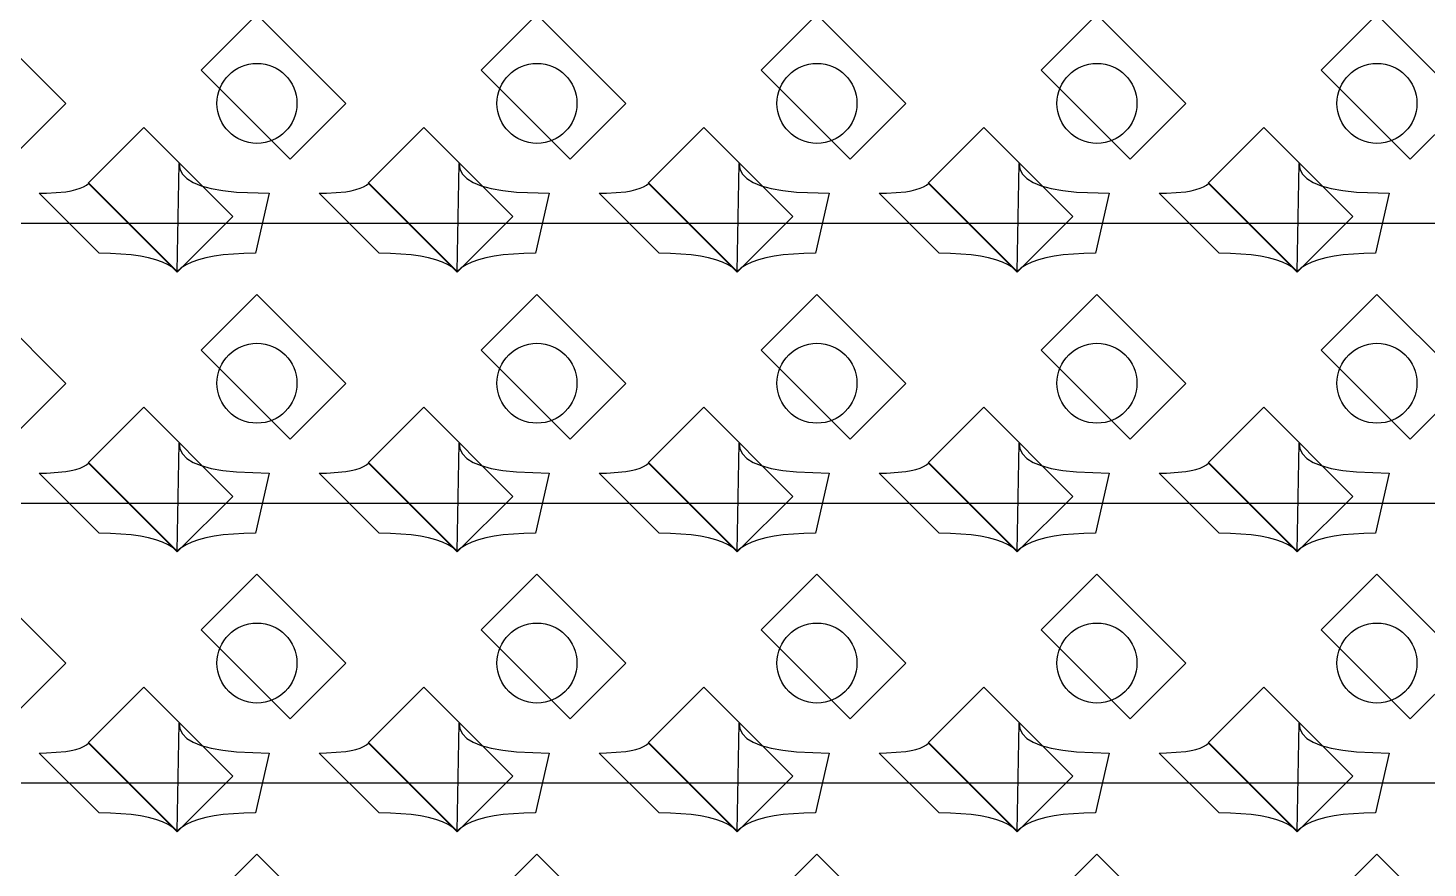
# Model space of a CAD drawing. Header units: inches. Extents: x 0.07 to 4.39, y 0.05 to 2.95.
# Drawn here: x 2.5928 to 2.9428, y 1.5287 to 1.7389 of the extents above; entities that cross this region are included whole.
import ezdxf

# ---------------------------------------------------------------- set-up
doc = ezdxf.new("R2010")
doc.units = ezdxf.units.IN
doc.header["$MEASUREMENT"] = 0
doc.layers.add('Top Layer', color=1, linetype='Continuous')

# ---------------------------------------------------------------- blocks, each defined once
blk = doc.blocks.new('0805_P_______________457')
at = {"layer": 'Top Layer'}
for p, q in [((-0.03937, 0.01575), (-0.01969, 0.01575)), ((-0.03937, -0.01575), (-0.03937, 0.01575)), ((-0.01969, 0.01575), (-0.01969, -0.01575)), ((0.01969, 0.01575), (0.03937, 0.01575)), ((0.01969, -0.01575), (0.01969, 0.01575)), ((0.03937, 0.01575), (0.03937, -0.01575)), ((-0.01969, -0.01575), (-0.03937, -0.01575)), ((0.03937, -0.01575), (0.01969, -0.01575))]:
    blk.add_line(p, q, dxfattribs=at)
blk = doc.blocks.new('0805_P_______________458')
at = {"layer": 'Top Layer'}
for p, q in [((-0.03937, 0.01575), (-0.01969, 0.01575)), ((-0.03937, -0.01575), (-0.03937, 0.01575)), ((-0.01969, 0.01575), (-0.01969, -0.01575)), ((0.01969, 0.01575), (0.03937, 0.01575)), ((0.01969, -0.01575), (0.01969, 0.01575)), ((0.03937, 0.01575), (0.03937, -0.01575)), ((-0.01969, -0.01575), (-0.03937, -0.01575)), ((0.03937, -0.01575), (0.01969, -0.01575))]:
    blk.add_line(p, q, dxfattribs=at)
blk = doc.blocks.new('0805_P_______________459')
at = {"layer": 'Top Layer'}
for p, q in [((-0.03937, 0.01575), (-0.01969, 0.01575)), ((-0.03937, -0.01575), (-0.03937, 0.01575)), ((-0.01969, 0.01575), (-0.01969, -0.01575)), ((0.01969, 0.01575), (0.03937, 0.01575)), ((0.01969, -0.01575), (0.01969, 0.01575)), ((0.03937, 0.01575), (0.03937, -0.01575)), ((-0.01969, -0.01575), (-0.03937, -0.01575)), ((0.03937, -0.01575), (0.01969, -0.01575))]:
    blk.add_line(p, q, dxfattribs=at)
blk = doc.blocks.new('0805_P_______________460')
at = {"layer": 'Top Layer'}
for p, q in [((-0.03937, 0.01575), (-0.01969, 0.01575)), ((-0.03937, -0.01575), (-0.03937, 0.01575)), ((-0.01969, 0.01575), (-0.01969, -0.01575)), ((0.01969, 0.01575), (0.03937, 0.01575)), ((0.01969, -0.01575), (0.01969, 0.01575)), ((0.03937, 0.01575), (0.03937, -0.01575)), ((-0.01969, -0.01575), (-0.03937, -0.01575)), ((0.03937, -0.01575), (0.01969, -0.01575))]:
    blk.add_line(p, q, dxfattribs=at)
blk = doc.blocks.new('0805_P_______________461')
at = {"layer": 'Top Layer'}
for p, q in [((-0.03937, 0.01575), (-0.01969, 0.01575)), ((-0.03937, -0.01575), (-0.03937, 0.01575)), ((-0.01969, 0.01575), (-0.01969, -0.01575)), ((0.01969, 0.01575), (0.03937, 0.01575)), ((0.01969, -0.01575), (0.01969, 0.01575)), ((0.03937, 0.01575), (0.03937, -0.01575)), ((-0.01969, -0.01575), (-0.03937, -0.01575)), ((0.03937, -0.01575), (0.01969, -0.01575))]:
    blk.add_line(p, q, dxfattribs=at)
blk = doc.blocks.new('0805_P_______________462')
at = {"layer": 'Top Layer'}
for p, q in [((-0.03937, 0.01575), (-0.01969, 0.01575)), ((-0.03937, -0.01575), (-0.03937, 0.01575)), ((-0.01969, 0.01575), (-0.01969, -0.01575)), ((0.01969, 0.01575), (0.03937, 0.01575)), ((0.01969, -0.01575), (0.01969, 0.01575)), ((0.03937, 0.01575), (0.03937, -0.01575)), ((-0.01969, -0.01575), (-0.03937, -0.01575)), ((0.03937, -0.01575), (0.01969, -0.01575))]:
    blk.add_line(p, q, dxfattribs=at)
blk = doc.blocks.new('0805_P_______________497')
at = {"layer": 'Top Layer'}
for p, q in [((-0.03937, 0.01575), (-0.01969, 0.01575)), ((-0.03937, -0.01575), (-0.03937, 0.01575)), ((-0.01969, 0.01575), (-0.01969, -0.01575)), ((0.01969, 0.01575), (0.03937, 0.01575)), ((0.01969, -0.01575), (0.01969, 0.01575)), ((0.03937, 0.01575), (0.03937, -0.01575)), ((-0.01969, -0.01575), (-0.03937, -0.01575)), ((0.03937, -0.01575), (0.01969, -0.01575))]:
    blk.add_line(p, q, dxfattribs=at)
blk = doc.blocks.new('0805_P_______________498')
at = {"layer": 'Top Layer'}
for p, q in [((-0.03937, 0.01575), (-0.01969, 0.01575)), ((-0.03937, -0.01575), (-0.03937, 0.01575)), ((-0.01969, 0.01575), (-0.01969, -0.01575)), ((0.01969, 0.01575), (0.03937, 0.01575)), ((0.01969, -0.01575), (0.01969, 0.01575)), ((0.03937, 0.01575), (0.03937, -0.01575)), ((-0.01969, -0.01575), (-0.03937, -0.01575)), ((0.03937, -0.01575), (0.01969, -0.01575))]:
    blk.add_line(p, q, dxfattribs=at)
blk = doc.blocks.new('0805_P_______________499')
at = {"layer": 'Top Layer'}
for p, q in [((-0.03937, 0.01575), (-0.01969, 0.01575)), ((-0.03937, -0.01575), (-0.03937, 0.01575)), ((-0.01969, 0.01575), (-0.01969, -0.01575)), ((0.01969, 0.01575), (0.03937, 0.01575)), ((0.01969, -0.01575), (0.01969, 0.01575)), ((0.03937, 0.01575), (0.03937, -0.01575)), ((-0.01969, -0.01575), (-0.03937, -0.01575)), ((0.03937, -0.01575), (0.01969, -0.01575))]:
    blk.add_line(p, q, dxfattribs=at)
blk = doc.blocks.new('0805_P_______________500')
at = {"layer": 'Top Layer'}
for p, q in [((-0.03937, 0.01575), (-0.01969, 0.01575)), ((-0.03937, -0.01575), (-0.03937, 0.01575)), ((-0.01969, 0.01575), (-0.01969, -0.01575)), ((0.01969, 0.01575), (0.03937, 0.01575)), ((0.01969, -0.01575), (0.01969, 0.01575)), ((0.03937, 0.01575), (0.03937, -0.01575)), ((-0.01969, -0.01575), (-0.03937, -0.01575)), ((0.03937, -0.01575), (0.01969, -0.01575))]:
    blk.add_line(p, q, dxfattribs=at)
blk = doc.blocks.new('0805_P_______________501')
at = {"layer": 'Top Layer'}
for p, q in [((-0.03937, 0.01575), (-0.01969, 0.01575)), ((-0.03937, -0.01575), (-0.03937, 0.01575)), ((-0.01969, 0.01575), (-0.01969, -0.01575)), ((0.01969, 0.01575), (0.03937, 0.01575)), ((0.01969, -0.01575), (0.01969, 0.01575)), ((0.03937, 0.01575), (0.03937, -0.01575)), ((-0.01969, -0.01575), (-0.03937, -0.01575)), ((0.03937, -0.01575), (0.01969, -0.01575))]:
    blk.add_line(p, q, dxfattribs=at)
blk = doc.blocks.new('0805_P_______________502')
at = {"layer": 'Top Layer'}
for p, q in [((-0.03937, 0.01575), (-0.01969, 0.01575)), ((-0.03937, -0.01575), (-0.03937, 0.01575)), ((-0.01969, 0.01575), (-0.01969, -0.01575)), ((0.01969, 0.01575), (0.03937, 0.01575)), ((0.01969, -0.01575), (0.01969, 0.01575)), ((0.03937, 0.01575), (0.03937, -0.01575)), ((-0.01969, -0.01575), (-0.03937, -0.01575)), ((0.03937, -0.01575), (0.01969, -0.01575))]:
    blk.add_line(p, q, dxfattribs=at)
blk = doc.blocks.new('0805_P_______________537')
at = {"layer": 'Top Layer'}
for p, q in [((-0.03937, 0.01575), (-0.01969, 0.01575)), ((-0.03937, -0.01575), (-0.03937, 0.01575)), ((-0.01969, 0.01575), (-0.01969, -0.01575)), ((0.01969, 0.01575), (0.03937, 0.01575)), ((0.01969, -0.01575), (0.01969, 0.01575)), ((0.03937, 0.01575), (0.03937, -0.01575)), ((-0.01969, -0.01575), (-0.03937, -0.01575)), ((0.03937, -0.01575), (0.01969, -0.01575))]:
    blk.add_line(p, q, dxfattribs=at)
blk = doc.blocks.new('0805_P_______________538')
at = {"layer": 'Top Layer'}
for p, q in [((-0.03937, 0.01575), (-0.01969, 0.01575)), ((-0.03937, -0.01575), (-0.03937, 0.01575)), ((-0.01969, 0.01575), (-0.01969, -0.01575)), ((0.01969, 0.01575), (0.03937, 0.01575)), ((0.01969, -0.01575), (0.01969, 0.01575)), ((0.03937, 0.01575), (0.03937, -0.01575)), ((-0.01969, -0.01575), (-0.03937, -0.01575)), ((0.03937, -0.01575), (0.01969, -0.01575))]:
    blk.add_line(p, q, dxfattribs=at)
blk = doc.blocks.new('0805_P_______________539')
at = {"layer": 'Top Layer'}
for p, q in [((-0.03937, 0.01575), (-0.01969, 0.01575)), ((-0.03937, -0.01575), (-0.03937, 0.01575)), ((-0.01969, 0.01575), (-0.01969, -0.01575)), ((0.01969, 0.01575), (0.03937, 0.01575)), ((0.01969, -0.01575), (0.01969, 0.01575)), ((0.03937, 0.01575), (0.03937, -0.01575)), ((-0.01969, -0.01575), (-0.03937, -0.01575)), ((0.03937, -0.01575), (0.01969, -0.01575))]:
    blk.add_line(p, q, dxfattribs=at)
blk = doc.blocks.new('0805_P_______________540')
at = {"layer": 'Top Layer'}
for p, q in [((-0.03937, 0.01575), (-0.01969, 0.01575)), ((-0.03937, -0.01575), (-0.03937, 0.01575)), ((-0.01969, 0.01575), (-0.01969, -0.01575)), ((0.01969, 0.01575), (0.03937, 0.01575)), ((0.01969, -0.01575), (0.01969, 0.01575)), ((0.03937, 0.01575), (0.03937, -0.01575)), ((-0.01969, -0.01575), (-0.03937, -0.01575)), ((0.03937, -0.01575), (0.01969, -0.01575))]:
    blk.add_line(p, q, dxfattribs=at)
blk = doc.blocks.new('0805_P_______________541')
at = {"layer": 'Top Layer'}
for p, q in [((-0.03937, 0.01575), (-0.01969, 0.01575)), ((-0.03937, -0.01575), (-0.03937, 0.01575)), ((-0.01969, 0.01575), (-0.01969, -0.01575)), ((0.01969, 0.01575), (0.03937, 0.01575)), ((0.01969, -0.01575), (0.01969, 0.01575)), ((0.03937, 0.01575), (0.03937, -0.01575)), ((-0.01969, -0.01575), (-0.03937, -0.01575)), ((0.03937, -0.01575), (0.01969, -0.01575))]:
    blk.add_line(p, q, dxfattribs=at)
blk = doc.blocks.new('0805_P_______________542')
at = {"layer": 'Top Layer'}
for p, q in [((-0.03937, 0.01575), (-0.01969, 0.01575)), ((-0.03937, -0.01575), (-0.03937, 0.01575)), ((-0.01969, 0.01575), (-0.01969, -0.01575)), ((0.01969, 0.01575), (0.03937, 0.01575)), ((0.01969, -0.01575), (0.01969, 0.01575)), ((0.03937, 0.01575), (0.03937, -0.01575)), ((-0.01969, -0.01575), (-0.03937, -0.01575)), ((0.03937, -0.01575), (0.01969, -0.01575))]:
    blk.add_line(p, q, dxfattribs=at)
blk = doc.blocks.new('0805_P_______________577')
at = {"layer": 'Top Layer'}
for p, q in [((-0.03937, 0.01575), (-0.01969, 0.01575)), ((-0.03937, -0.01575), (-0.03937, 0.01575)), ((-0.01969, 0.01575), (-0.01969, -0.01575)), ((0.01969, 0.01575), (0.03937, 0.01575)), ((0.01969, -0.01575), (0.01969, 0.01575)), ((0.03937, 0.01575), (0.03937, -0.01575)), ((-0.01969, -0.01575), (-0.03937, -0.01575)), ((0.03937, -0.01575), (0.01969, -0.01575))]:
    blk.add_line(p, q, dxfattribs=at)
blk = doc.blocks.new('0805_P_______________578')
at = {"layer": 'Top Layer'}
for p, q in [((-0.03937, 0.01575), (-0.01969, 0.01575)), ((-0.03937, -0.01575), (-0.03937, 0.01575)), ((-0.01969, 0.01575), (-0.01969, -0.01575)), ((0.01969, 0.01575), (0.03937, 0.01575)), ((0.01969, -0.01575), (0.01969, 0.01575)), ((0.03937, 0.01575), (0.03937, -0.01575)), ((-0.01969, -0.01575), (-0.03937, -0.01575)), ((0.03937, -0.01575), (0.01969, -0.01575))]:
    blk.add_line(p, q, dxfattribs=at)
blk = doc.blocks.new('0805_P_______________579')
at = {"layer": 'Top Layer'}
for p, q in [((-0.03937, 0.01575), (-0.01969, 0.01575)), ((-0.03937, -0.01575), (-0.03937, 0.01575)), ((-0.01969, 0.01575), (-0.01969, -0.01575)), ((0.01969, 0.01575), (0.03937, 0.01575)), ((0.01969, -0.01575), (0.01969, 0.01575)), ((0.03937, 0.01575), (0.03937, -0.01575)), ((-0.01969, -0.01575), (-0.03937, -0.01575)), ((0.03937, -0.01575), (0.01969, -0.01575))]:
    blk.add_line(p, q, dxfattribs=at)
blk = doc.blocks.new('0805_P_______________580')
at = {"layer": 'Top Layer'}
for p, q in [((-0.03937, 0.01575), (-0.01969, 0.01575)), ((-0.03937, -0.01575), (-0.03937, 0.01575)), ((-0.01969, 0.01575), (-0.01969, -0.01575)), ((0.01969, 0.01575), (0.03937, 0.01575)), ((0.01969, -0.01575), (0.01969, 0.01575)), ((0.03937, 0.01575), (0.03937, -0.01575)), ((-0.01969, -0.01575), (-0.03937, -0.01575)), ((0.03937, -0.01575), (0.01969, -0.01575))]:
    blk.add_line(p, q, dxfattribs=at)
blk = doc.blocks.new('0805_P_______________581')
at = {"layer": 'Top Layer'}
for p, q in [((-0.03937, 0.01575), (-0.01969, 0.01575)), ((-0.03937, -0.01575), (-0.03937, 0.01575)), ((-0.01969, 0.01575), (-0.01969, -0.01575)), ((0.01969, 0.01575), (0.03937, 0.01575)), ((0.01969, -0.01575), (0.01969, 0.01575)), ((0.03937, 0.01575), (0.03937, -0.01575)), ((-0.01969, -0.01575), (-0.03937, -0.01575)), ((0.03937, -0.01575), (0.01969, -0.01575))]:
    blk.add_line(p, q, dxfattribs=at)
blk = doc.blocks.new('0805_P_______________582')
at = {"layer": 'Top Layer'}
for p, q in [((-0.03937, 0.01575), (-0.01969, 0.01575)), ((-0.03937, -0.01575), (-0.03937, 0.01575)), ((-0.01969, 0.01575), (-0.01969, -0.01575)), ((0.01969, 0.01575), (0.03937, 0.01575)), ((0.01969, -0.01575), (0.01969, 0.01575)), ((0.03937, 0.01575), (0.03937, -0.01575)), ((-0.01969, -0.01575), (-0.03937, -0.01575)), ((0.03937, -0.01575), (0.01969, -0.01575))]:
    blk.add_line(p, q, dxfattribs=at)

msp = doc.modelspace()

# ---------------------------------------------------------------- linework, layer by layer
at = {"layer": 'Top Layer'}
for p, q in [((2.63005, 1.67795), (2.63051, 1.705)), ((2.63051, 1.705), (2.63071, 1.70358)), ((2.70005, 1.67795), (2.70051, 1.705)), ((2.70051, 1.705), (2.70071, 1.70358)), ((2.77005, 1.67795), (2.77051, 1.705)), ((2.77051, 1.705), (2.77071, 1.70358)), ((2.84005, 1.67795), (2.84051, 1.705)), ((2.84051, 1.705), (2.84071, 1.70358)), ((2.91005, 1.67795), (2.91051, 1.705)), ((2.91051, 1.705), (2.91071, 1.70358)), ((2.63071, 1.70358), (2.63137, 1.7023)), ((2.63137, 1.7023), (2.63248, 1.70118)), ((2.63248, 1.70118), (2.63405, 1.7002)), ((2.70071, 1.70358), (2.70137, 1.7023)), ((2.70137, 1.7023), (2.70248, 1.70118)), ((2.70248, 1.70118), (2.70405, 1.7002)), ((2.77071, 1.70358), (2.77137, 1.7023)), ((2.77137, 1.7023), (2.77248, 1.70118)), ((2.77248, 1.70118), (2.77405, 1.7002)), ((2.84071, 1.70358), (2.84137, 1.7023)), ((2.84137, 1.7023), (2.84248, 1.70118)), ((2.84248, 1.70118), (2.84405, 1.7002)), ((2.91071, 1.70358), (2.91137, 1.7023)), ((2.91137, 1.7023), (2.91248, 1.70118)), ((2.91248, 1.70118), (2.91405, 1.7002)), ((2.59551, 1.6975), (2.59741, 1.69753)), ((2.61051, 1.6825), (2.59551, 1.6975)), ((2.59741, 1.69753), (2.60225, 1.69791)), ((2.60225, 1.69791), (2.60356, 1.69814)), ((2.60356, 1.69814), (2.60474, 1.69842)), ((2.60474, 1.69842), (2.60576, 1.69875)), ((2.60576, 1.69875), (2.60664, 1.69914)), ((2.60664, 1.69914), (2.60737, 1.69957)), ((2.60737, 1.69957), (2.60795, 1.70006)), ((2.60795, 1.70006), (2.63005, 1.67795)), ((2.63405, 1.7002), (2.63607, 1.69938)), ((2.63607, 1.69938), (2.63855, 1.6987)), ((2.63855, 1.6987), (2.64148, 1.69817)), ((2.64148, 1.69817), (2.64487, 1.6978)), ((2.64487, 1.6978), (2.65301, 1.6975)), ((2.65301, 1.6975), (2.6496, 1.6825)), ((2.66551, 1.6975), (2.66741, 1.69753)), ((2.68051, 1.6825), (2.66551, 1.6975)), ((2.66741, 1.69753), (2.67225, 1.69791)), ((2.67225, 1.69791), (2.67356, 1.69814)), ((2.67356, 1.69814), (2.67474, 1.69842)), ((2.67474, 1.69842), (2.67576, 1.69875)), ((2.67576, 1.69875), (2.67664, 1.69914)), ((2.67664, 1.69914), (2.67737, 1.69957)), ((2.67737, 1.69957), (2.67795, 1.70006)), ((2.67795, 1.70006), (2.70005, 1.67795)), ((2.70405, 1.7002), (2.70607, 1.69938)), ((2.70607, 1.69938), (2.70855, 1.6987)), ((2.70855, 1.6987), (2.71148, 1.69817)), ((2.71148, 1.69817), (2.71487, 1.6978)), ((2.71487, 1.6978), (2.72301, 1.6975)), ((2.72301, 1.6975), (2.7196, 1.6825)), ((2.73551, 1.6975), (2.73741, 1.69753)), ((2.75051, 1.6825), (2.73551, 1.6975)), ((2.73741, 1.69753), (2.74225, 1.69791)), ((2.74225, 1.69791), (2.74356, 1.69814)), ((2.74356, 1.69814), (2.74474, 1.69842)), ((2.74474, 1.69842), (2.74576, 1.69875)), ((2.74576, 1.69875), (2.74664, 1.69914)), ((2.74664, 1.69914), (2.74737, 1.69957)), ((2.74737, 1.69957), (2.74795, 1.70006)), ((2.74795, 1.70006), (2.77005, 1.67795)), ((2.77405, 1.7002), (2.77607, 1.69938)), ((2.77607, 1.69938), (2.77855, 1.6987)), ((2.77855, 1.6987), (2.78148, 1.69817)), ((2.78148, 1.69817), (2.78487, 1.6978)), ((2.78487, 1.6978), (2.79301, 1.6975)), ((2.79301, 1.6975), (2.7896, 1.6825)), ((2.80551, 1.6975), (2.80741, 1.69753)), ((2.82051, 1.6825), (2.80551, 1.6975)), ((2.80741, 1.69753), (2.81225, 1.69791)), ((2.81225, 1.69791), (2.81356, 1.69814)), ((2.81356, 1.69814), (2.81474, 1.69842)), ((2.81474, 1.69842), (2.81576, 1.69875)), ((2.81576, 1.69875), (2.81664, 1.69914)), ((2.81664, 1.69914), (2.81737, 1.69957)), ((2.81737, 1.69957), (2.81795, 1.70006)), ((2.81795, 1.70006), (2.84005, 1.67795)), ((2.84405, 1.7002), (2.84607, 1.69938)), ((2.84607, 1.69938), (2.84855, 1.6987)), ((2.84855, 1.6987), (2.85148, 1.69817)), ((2.85148, 1.69817), (2.85487, 1.6978)), ((2.85487, 1.6978), (2.86301, 1.6975)), ((2.86301, 1.6975), (2.8596, 1.6825)), ((2.87551, 1.6975), (2.87741, 1.69753)), ((2.89051, 1.6825), (2.87551, 1.6975)), ((2.87741, 1.69753), (2.88225, 1.69791)), ((2.88225, 1.69791), (2.88356, 1.69814)), ((2.88356, 1.69814), (2.88474, 1.69842)), ((2.88474, 1.69842), (2.88576, 1.69875)), ((2.88576, 1.69875), (2.88664, 1.69914)), ((2.88664, 1.69914), (2.88737, 1.69957)), ((2.88737, 1.69957), (2.88795, 1.70006)), ((2.88795, 1.70006), (2.91005, 1.67795)), ((2.91405, 1.7002), (2.91607, 1.69938)), ((2.91607, 1.69938), (2.91855, 1.6987)), ((2.91855, 1.6987), (2.92148, 1.69817)), ((2.92148, 1.69817), (2.92487, 1.6978)), ((2.92487, 1.6978), (2.93301, 1.6975)), ((2.93301, 1.6975), (2.9296, 1.6825)), ((2.41588, 1.69), (2.62588, 1.69)), ((2.62588, 1.69), (2.83588, 1.69)), ((2.83588, 1.69), (3.04588, 1.69)), ((2.6134, 1.68245), (2.61051, 1.6825)), ((2.61857, 1.68209), (2.6134, 1.68245)), ((2.62084, 1.68177), (2.61857, 1.68209)), ((2.6229, 1.68136), (2.62084, 1.68177)), ((2.62475, 1.68086), (2.6229, 1.68136)), ((2.62639, 1.68027), (2.62475, 1.68086)), ((2.62782, 1.67959), (2.62639, 1.68027)), ((2.63372, 1.68027), (2.63229, 1.67959)), ((2.63536, 1.68086), (2.63372, 1.68027)), ((2.63721, 1.68136), (2.63536, 1.68086)), ((2.63927, 1.68177), (2.63721, 1.68136)), ((2.64154, 1.68209), (2.63927, 1.68177)), ((2.64671, 1.68245), (2.64154, 1.68209)), ((2.6496, 1.6825), (2.64671, 1.68245)), ((2.6834, 1.68245), (2.68051, 1.6825)), ((2.68857, 1.68209), (2.6834, 1.68245)), ((2.69084, 1.68177), (2.68857, 1.68209)), ((2.6929, 1.68136), (2.69084, 1.68177)), ((2.69475, 1.68086), (2.6929, 1.68136)), ((2.69639, 1.68027), (2.69475, 1.68086)), ((2.69782, 1.67959), (2.69639, 1.68027)), ((2.70372, 1.68027), (2.70229, 1.67959)), ((2.70536, 1.68086), (2.70372, 1.68027)), ((2.70721, 1.68136), (2.70536, 1.68086)), ((2.70927, 1.68177), (2.70721, 1.68136)), ((2.71154, 1.68209), (2.70927, 1.68177)), ((2.71671, 1.68245), (2.71154, 1.68209)), ((2.7196, 1.6825), (2.71671, 1.68245)), ((2.7534, 1.68245), (2.75051, 1.6825)), ((2.75857, 1.68209), (2.7534, 1.68245)), ((2.76084, 1.68177), (2.75857, 1.68209)), ((2.7629, 1.68136), (2.76084, 1.68177)), ((2.76475, 1.68086), (2.7629, 1.68136)), ((2.76639, 1.68027), (2.76475, 1.68086)), ((2.76782, 1.67959), (2.76639, 1.68027)), ((2.77372, 1.68027), (2.77229, 1.67959)), ((2.77536, 1.68086), (2.77372, 1.68027)), ((2.77721, 1.68136), (2.77536, 1.68086)), ((2.77927, 1.68177), (2.77721, 1.68136)), ((2.78154, 1.68209), (2.77927, 1.68177)), ((2.78671, 1.68245), (2.78154, 1.68209)), ((2.7896, 1.6825), (2.78671, 1.68245)), ((2.8234, 1.68245), (2.82051, 1.6825)), ((2.82857, 1.68209), (2.8234, 1.68245)), ((2.83084, 1.68177), (2.82857, 1.68209)), ((2.8329, 1.68136), (2.83084, 1.68177)), ((2.83475, 1.68086), (2.8329, 1.68136)), ((2.83639, 1.68027), (2.83475, 1.68086)), ((2.83782, 1.67959), (2.83639, 1.68027)), ((2.84372, 1.68027), (2.84229, 1.67959)), ((2.84536, 1.68086), (2.84372, 1.68027)), ((2.84721, 1.68136), (2.84536, 1.68086)), ((2.84927, 1.68177), (2.84721, 1.68136)), ((2.85154, 1.68209), (2.84927, 1.68177)), ((2.85671, 1.68245), (2.85154, 1.68209)), ((2.8596, 1.6825), (2.85671, 1.68245)), ((2.8934, 1.68245), (2.89051, 1.6825)), ((2.89857, 1.68209), (2.8934, 1.68245)), ((2.90084, 1.68177), (2.89857, 1.68209)), ((2.9029, 1.68136), (2.90084, 1.68177)), ((2.90475, 1.68086), (2.9029, 1.68136)), ((2.90639, 1.68027), (2.90475, 1.68086)), ((2.90782, 1.67959), (2.90639, 1.68027)), ((2.91372, 1.68027), (2.91229, 1.67959)), ((2.91536, 1.68086), (2.91372, 1.68027)), ((2.91721, 1.68136), (2.91536, 1.68086)), ((2.91927, 1.68177), (2.91721, 1.68136)), ((2.92154, 1.68209), (2.91927, 1.68177)), ((2.92671, 1.68245), (2.92154, 1.68209)), ((2.9296, 1.6825), (2.92671, 1.68245)), ((2.62904, 1.67882), (2.62782, 1.67959)), ((2.63005, 1.67795), (2.62904, 1.67882)), ((2.63107, 1.67882), (2.63005, 1.67795)), ((2.63229, 1.67959), (2.63107, 1.67882)), ((2.69904, 1.67882), (2.69782, 1.67959)), ((2.70005, 1.67795), (2.69904, 1.67882)), ((2.70107, 1.67882), (2.70005, 1.67795)), ((2.70229, 1.67959), (2.70107, 1.67882)), ((2.76904, 1.67882), (2.76782, 1.67959)), ((2.77005, 1.67795), (2.76904, 1.67882)), ((2.77107, 1.67882), (2.77005, 1.67795)), ((2.77229, 1.67959), (2.77107, 1.67882)), ((2.83904, 1.67882), (2.83782, 1.67959)), ((2.84005, 1.67795), (2.83904, 1.67882)), ((2.84107, 1.67882), (2.84005, 1.67795)), ((2.84229, 1.67959), (2.84107, 1.67882)), ((2.90904, 1.67882), (2.90782, 1.67959)), ((2.91005, 1.67795), (2.90904, 1.67882)), ((2.91107, 1.67882), (2.91005, 1.67795)), ((2.91229, 1.67959), (2.91107, 1.67882)), ((2.63005, 1.60795), (2.63051, 1.635)), ((2.63051, 1.635), (2.63071, 1.63357)), ((2.70005, 1.60795), (2.70051, 1.635)), ((2.70051, 1.635), (2.70071, 1.63357)), ((2.77005, 1.60795), (2.77051, 1.635)), ((2.77051, 1.635), (2.77071, 1.63357)), ((2.84005, 1.60795), (2.84051, 1.635)), ((2.84051, 1.635), (2.84071, 1.63357)), ((2.91005, 1.60795), (2.91051, 1.635)), ((2.91051, 1.635), (2.91071, 1.63357)), ((2.63071, 1.63357), (2.63137, 1.6323)), ((2.63137, 1.6323), (2.63248, 1.63118)), ((2.63248, 1.63118), (2.63405, 1.6302)), ((2.70071, 1.63357), (2.70137, 1.6323)), ((2.70137, 1.6323), (2.70248, 1.63118)), ((2.70248, 1.63118), (2.70405, 1.6302)), ((2.77071, 1.63357), (2.77137, 1.6323)), ((2.77137, 1.6323), (2.77248, 1.63118)), ((2.77248, 1.63118), (2.77405, 1.6302)), ((2.84071, 1.63357), (2.84137, 1.6323)), ((2.84137, 1.6323), (2.84248, 1.63118)), ((2.84248, 1.63118), (2.84405, 1.6302)), ((2.91071, 1.63357), (2.91137, 1.6323)), ((2.91137, 1.6323), (2.91248, 1.63118)), ((2.91248, 1.63118), (2.91405, 1.6302)), ((2.59551, 1.6275), (2.59741, 1.62753)), ((2.61051, 1.6125), (2.59551, 1.6275)), ((2.59741, 1.62753), (2.60225, 1.62791)), ((2.60225, 1.62791), (2.60356, 1.62814)), ((2.60356, 1.62814), (2.60474, 1.62842)), ((2.60474, 1.62842), (2.60576, 1.62875)), ((2.60576, 1.62875), (2.60664, 1.62914)), ((2.60664, 1.62914), (2.60737, 1.62957)), ((2.60737, 1.62957), (2.60795, 1.63006)), ((2.60795, 1.63006), (2.63005, 1.60795)), ((2.63405, 1.6302), (2.63607, 1.62938)), ((2.63607, 1.62938), (2.63855, 1.6287)), ((2.63855, 1.6287), (2.64148, 1.62817)), ((2.64148, 1.62817), (2.64487, 1.6278)), ((2.64487, 1.6278), (2.65301, 1.6275)), ((2.65301, 1.6275), (2.6496, 1.6125)), ((2.66551, 1.6275), (2.66741, 1.62753)), ((2.68051, 1.6125), (2.66551, 1.6275)), ((2.66741, 1.62753), (2.67225, 1.62791)), ((2.67225, 1.62791), (2.67356, 1.62814)), ((2.67356, 1.62814), (2.67474, 1.62842)), ((2.67474, 1.62842), (2.67576, 1.62875)), ((2.67576, 1.62875), (2.67664, 1.62914)), ((2.67664, 1.62914), (2.67737, 1.62957)), ((2.67737, 1.62957), (2.67795, 1.63006)), ((2.67795, 1.63006), (2.70005, 1.60795)), ((2.70405, 1.6302), (2.70607, 1.62938)), ((2.70607, 1.62938), (2.70855, 1.6287)), ((2.70855, 1.6287), (2.71148, 1.62817)), ((2.71148, 1.62817), (2.71487, 1.6278)), ((2.71487, 1.6278), (2.72301, 1.6275)), ((2.72301, 1.6275), (2.7196, 1.6125)), ((2.73551, 1.6275), (2.73741, 1.62753)), ((2.75051, 1.6125), (2.73551, 1.6275)), ((2.73741, 1.62753), (2.74225, 1.62791)), ((2.74225, 1.62791), (2.74356, 1.62814)), ((2.74356, 1.62814), (2.74474, 1.62842)), ((2.74474, 1.62842), (2.74576, 1.62875)), ((2.74576, 1.62875), (2.74664, 1.62914)), ((2.74664, 1.62914), (2.74737, 1.62957)), ((2.74737, 1.62957), (2.74795, 1.63006)), ((2.74795, 1.63006), (2.77005, 1.60795)), ((2.77405, 1.6302), (2.77607, 1.62938)), ((2.77607, 1.62938), (2.77855, 1.6287)), ((2.77855, 1.6287), (2.78148, 1.62817)), ((2.78148, 1.62817), (2.78487, 1.6278)), ((2.78487, 1.6278), (2.79301, 1.6275)), ((2.79301, 1.6275), (2.7896, 1.6125)), ((2.80551, 1.6275), (2.80741, 1.62753)), ((2.82051, 1.6125), (2.80551, 1.6275)), ((2.80741, 1.62753), (2.81225, 1.62791)), ((2.81225, 1.62791), (2.81356, 1.62814)), ((2.81356, 1.62814), (2.81474, 1.62842)), ((2.81474, 1.62842), (2.81576, 1.62875)), ((2.81576, 1.62875), (2.81664, 1.62914)), ((2.81664, 1.62914), (2.81737, 1.62957)), ((2.81737, 1.62957), (2.81795, 1.63006)), ((2.81795, 1.63006), (2.84005, 1.60795)), ((2.84405, 1.6302), (2.84607, 1.62938)), ((2.84607, 1.62938), (2.84855, 1.6287)), ((2.84855, 1.6287), (2.85148, 1.62817)), ((2.85148, 1.62817), (2.85487, 1.6278)), ((2.85487, 1.6278), (2.86301, 1.6275)), ((2.86301, 1.6275), (2.8596, 1.6125)), ((2.87551, 1.6275), (2.87741, 1.62753)), ((2.89051, 1.6125), (2.87551, 1.6275)), ((2.87741, 1.62753), (2.88225, 1.62791)), ((2.88225, 1.62791), (2.88356, 1.62814)), ((2.88356, 1.62814), (2.88474, 1.62842)), ((2.88474, 1.62842), (2.88576, 1.62875)), ((2.88576, 1.62875), (2.88664, 1.62914)), ((2.88664, 1.62914), (2.88737, 1.62957)), ((2.88737, 1.62957), (2.88795, 1.63006)), ((2.88795, 1.63006), (2.91005, 1.60795)), ((2.91405, 1.6302), (2.91607, 1.62938)), ((2.91607, 1.62938), (2.91855, 1.6287)), ((2.91855, 1.6287), (2.92148, 1.62817)), ((2.92148, 1.62817), (2.92487, 1.6278)), ((2.92487, 1.6278), (2.93301, 1.6275)), ((2.93301, 1.6275), (2.9296, 1.6125)), ((2.41588, 1.62), (2.62588, 1.62)), ((2.62588, 1.62), (2.83588, 1.62)), ((2.83588, 1.62), (3.04588, 1.62)), ((2.6134, 1.61245), (2.61051, 1.6125)), ((2.61857, 1.61209), (2.6134, 1.61245)), ((2.62084, 1.61177), (2.61857, 1.61209)), ((2.6229, 1.61136), (2.62084, 1.61177)), ((2.62475, 1.61086), (2.6229, 1.61136)), ((2.62639, 1.61027), (2.62475, 1.61086)), ((2.62782, 1.60959), (2.62639, 1.61027)), ((2.63372, 1.61027), (2.63229, 1.60959)), ((2.63536, 1.61086), (2.63372, 1.61027)), ((2.63721, 1.61136), (2.63536, 1.61086)), ((2.63927, 1.61177), (2.63721, 1.61136)), ((2.64154, 1.61209), (2.63927, 1.61177)), ((2.64671, 1.61245), (2.64154, 1.61209)), ((2.6496, 1.6125), (2.64671, 1.61245)), ((2.6834, 1.61245), (2.68051, 1.6125)), ((2.68857, 1.61209), (2.6834, 1.61245)), ((2.69084, 1.61177), (2.68857, 1.61209)), ((2.6929, 1.61136), (2.69084, 1.61177)), ((2.69475, 1.61086), (2.6929, 1.61136)), ((2.69639, 1.61027), (2.69475, 1.61086)), ((2.69782, 1.60959), (2.69639, 1.61027)), ((2.70372, 1.61027), (2.70229, 1.60959)), ((2.70536, 1.61086), (2.70372, 1.61027)), ((2.70721, 1.61136), (2.70536, 1.61086)), ((2.70927, 1.61177), (2.70721, 1.61136)), ((2.71154, 1.61209), (2.70927, 1.61177)), ((2.71671, 1.61245), (2.71154, 1.61209)), ((2.7196, 1.6125), (2.71671, 1.61245)), ((2.7534, 1.61245), (2.75051, 1.6125)), ((2.75857, 1.61209), (2.7534, 1.61245)), ((2.76084, 1.61177), (2.75857, 1.61209)), ((2.7629, 1.61136), (2.76084, 1.61177)), ((2.76475, 1.61086), (2.7629, 1.61136)), ((2.76639, 1.61027), (2.76475, 1.61086)), ((2.76782, 1.60959), (2.76639, 1.61027)), ((2.77372, 1.61027), (2.77229, 1.60959)), ((2.77536, 1.61086), (2.77372, 1.61027)), ((2.77721, 1.61136), (2.77536, 1.61086)), ((2.77927, 1.61177), (2.77721, 1.61136)), ((2.78154, 1.61209), (2.77927, 1.61177)), ((2.78671, 1.61245), (2.78154, 1.61209)), ((2.7896, 1.6125), (2.78671, 1.61245)), ((2.8234, 1.61245), (2.82051, 1.6125)), ((2.82857, 1.61209), (2.8234, 1.61245)), ((2.83084, 1.61177), (2.82857, 1.61209)), ((2.8329, 1.61136), (2.83084, 1.61177)), ((2.83475, 1.61086), (2.8329, 1.61136)), ((2.83639, 1.61027), (2.83475, 1.61086)), ((2.83782, 1.60959), (2.83639, 1.61027)), ((2.84372, 1.61027), (2.84229, 1.60959)), ((2.84536, 1.61086), (2.84372, 1.61027)), ((2.84721, 1.61136), (2.84536, 1.61086)), ((2.84927, 1.61177), (2.84721, 1.61136)), ((2.85154, 1.61209), (2.84927, 1.61177)), ((2.85671, 1.61245), (2.85154, 1.61209)), ((2.8596, 1.6125), (2.85671, 1.61245)), ((2.8934, 1.61245), (2.89051, 1.6125)), ((2.89857, 1.61209), (2.8934, 1.61245)), ((2.90084, 1.61177), (2.89857, 1.61209)), ((2.9029, 1.61136), (2.90084, 1.61177)), ((2.90475, 1.61086), (2.9029, 1.61136)), ((2.90639, 1.61027), (2.90475, 1.61086)), ((2.90782, 1.60959), (2.90639, 1.61027)), ((2.91372, 1.61027), (2.91229, 1.60959)), ((2.91536, 1.61086), (2.91372, 1.61027)), ((2.91721, 1.61136), (2.91536, 1.61086)), ((2.91927, 1.61177), (2.91721, 1.61136)), ((2.92154, 1.61209), (2.91927, 1.61177)), ((2.92671, 1.61245), (2.92154, 1.61209)), ((2.9296, 1.6125), (2.92671, 1.61245)), ((2.62904, 1.60882), (2.62782, 1.60959)), ((2.63005, 1.60795), (2.62904, 1.60882)), ((2.63107, 1.60882), (2.63005, 1.60795)), ((2.63229, 1.60959), (2.63107, 1.60882)), ((2.69904, 1.60882), (2.69782, 1.60959)), ((2.70005, 1.60795), (2.69904, 1.60882)), ((2.70107, 1.60882), (2.70005, 1.60795)), ((2.70229, 1.60959), (2.70107, 1.60882)), ((2.76904, 1.60882), (2.76782, 1.60959)), ((2.77005, 1.60795), (2.76904, 1.60882)), ((2.77107, 1.60882), (2.77005, 1.60795)), ((2.77229, 1.60959), (2.77107, 1.60882)), ((2.83904, 1.60882), (2.83782, 1.60959)), ((2.84005, 1.60795), (2.83904, 1.60882)), ((2.84107, 1.60882), (2.84005, 1.60795)), ((2.84229, 1.60959), (2.84107, 1.60882)), ((2.90904, 1.60882), (2.90782, 1.60959)), ((2.91005, 1.60795), (2.90904, 1.60882)), ((2.91107, 1.60882), (2.91005, 1.60795)), ((2.91229, 1.60959), (2.91107, 1.60882)), ((2.63005, 1.53795), (2.63051, 1.565)), ((2.63051, 1.565), (2.63071, 1.56357)), ((2.70005, 1.53795), (2.70051, 1.565)), ((2.70051, 1.565), (2.70071, 1.56357)), ((2.77005, 1.53795), (2.77051, 1.565)), ((2.77051, 1.565), (2.77071, 1.56357)), ((2.84005, 1.53795), (2.84051, 1.565)), ((2.84051, 1.565), (2.84071, 1.56357)), ((2.91005, 1.53795), (2.91051, 1.565)), ((2.91051, 1.565), (2.91071, 1.56357)), ((2.63071, 1.56357), (2.63137, 1.5623)), ((2.63137, 1.5623), (2.63248, 1.56117)), ((2.63248, 1.56117), (2.63405, 1.5602)), ((2.70071, 1.56357), (2.70137, 1.5623)), ((2.70137, 1.5623), (2.70248, 1.56117)), ((2.70248, 1.56117), (2.70405, 1.5602)), ((2.77071, 1.56357), (2.77137, 1.5623)), ((2.77137, 1.5623), (2.77248, 1.56117)), ((2.77248, 1.56117), (2.77405, 1.5602)), ((2.84071, 1.56357), (2.84137, 1.5623)), ((2.84137, 1.5623), (2.84248, 1.56117)), ((2.84248, 1.56117), (2.84405, 1.5602)), ((2.91071, 1.56357), (2.91137, 1.5623)), ((2.91137, 1.5623), (2.91248, 1.56117)), ((2.91248, 1.56117), (2.91405, 1.5602)), ((2.59551, 1.5575), (2.59741, 1.55753)), ((2.61051, 1.5425), (2.59551, 1.5575)), ((2.59741, 1.55753), (2.60225, 1.55791)), ((2.60225, 1.55791), (2.60356, 1.55814)), ((2.60356, 1.55814), (2.60474, 1.55842)), ((2.60474, 1.55842), (2.60576, 1.55875)), ((2.60576, 1.55875), (2.60664, 1.55914)), ((2.60664, 1.55914), (2.60737, 1.55957)), ((2.60737, 1.55957), (2.60795, 1.56005)), ((2.60795, 1.56005), (2.63005, 1.53795)), ((2.63405, 1.5602), (2.63607, 1.55937)), ((2.63607, 1.55937), (2.63855, 1.5587)), ((2.63855, 1.5587), (2.64148, 1.55818)), ((2.64148, 1.55818), (2.64487, 1.5578)), ((2.64487, 1.5578), (2.65301, 1.5575)), ((2.65301, 1.5575), (2.6496, 1.5425)), ((2.66551, 1.5575), (2.66741, 1.55753)), ((2.68051, 1.5425), (2.66551, 1.5575)), ((2.66741, 1.55753), (2.67225, 1.55791)), ((2.67225, 1.55791), (2.67356, 1.55814)), ((2.67356, 1.55814), (2.67474, 1.55842)), ((2.67474, 1.55842), (2.67576, 1.55875)), ((2.67576, 1.55875), (2.67664, 1.55914)), ((2.67664, 1.55914), (2.67737, 1.55957)), ((2.67737, 1.55957), (2.67795, 1.56005)), ((2.67795, 1.56005), (2.70005, 1.53795)), ((2.70405, 1.5602), (2.70607, 1.55937)), ((2.70607, 1.55937), (2.70855, 1.5587)), ((2.70855, 1.5587), (2.71148, 1.55818)), ((2.71148, 1.55818), (2.71487, 1.5578)), ((2.71487, 1.5578), (2.72301, 1.5575)), ((2.72301, 1.5575), (2.7196, 1.5425)), ((2.73551, 1.5575), (2.73741, 1.55753)), ((2.75051, 1.5425), (2.73551, 1.5575)), ((2.73741, 1.55753), (2.74225, 1.55791)), ((2.74225, 1.55791), (2.74356, 1.55814)), ((2.74356, 1.55814), (2.74474, 1.55842)), ((2.74474, 1.55842), (2.74576, 1.55875)), ((2.74576, 1.55875), (2.74664, 1.55914)), ((2.74664, 1.55914), (2.74737, 1.55957)), ((2.74737, 1.55957), (2.74795, 1.56005)), ((2.74795, 1.56005), (2.77005, 1.53795)), ((2.77405, 1.5602), (2.77607, 1.55937)), ((2.77607, 1.55937), (2.77855, 1.5587)), ((2.77855, 1.5587), (2.78148, 1.55818)), ((2.78148, 1.55818), (2.78487, 1.5578)), ((2.78487, 1.5578), (2.79301, 1.5575)), ((2.79301, 1.5575), (2.7896, 1.5425)), ((2.80551, 1.5575), (2.80741, 1.55753)), ((2.82051, 1.5425), (2.80551, 1.5575)), ((2.80741, 1.55753), (2.81225, 1.55791)), ((2.81225, 1.55791), (2.81356, 1.55814)), ((2.81356, 1.55814), (2.81474, 1.55842)), ((2.81474, 1.55842), (2.81576, 1.55875)), ((2.81576, 1.55875), (2.81664, 1.55914)), ((2.81664, 1.55914), (2.81737, 1.55957)), ((2.81737, 1.55957), (2.81795, 1.56005)), ((2.81795, 1.56005), (2.84005, 1.53795)), ((2.84405, 1.5602), (2.84607, 1.55937)), ((2.84607, 1.55937), (2.84855, 1.5587)), ((2.84855, 1.5587), (2.85148, 1.55818)), ((2.85148, 1.55818), (2.85487, 1.5578)), ((2.85487, 1.5578), (2.86301, 1.5575)), ((2.86301, 1.5575), (2.8596, 1.5425)), ((2.87551, 1.5575), (2.87741, 1.55753)), ((2.89051, 1.5425), (2.87551, 1.5575)), ((2.87741, 1.55753), (2.88225, 1.55791)), ((2.88225, 1.55791), (2.88356, 1.55814)), ((2.88356, 1.55814), (2.88474, 1.55842)), ((2.88474, 1.55842), (2.88576, 1.55875)), ((2.88576, 1.55875), (2.88664, 1.55914)), ((2.88664, 1.55914), (2.88737, 1.55957)), ((2.88737, 1.55957), (2.88795, 1.56005)), ((2.88795, 1.56005), (2.91005, 1.53795)), ((2.91405, 1.5602), (2.91607, 1.55937)), ((2.91607, 1.55937), (2.91855, 1.5587)), ((2.91855, 1.5587), (2.92148, 1.55818)), ((2.92148, 1.55818), (2.92487, 1.5578)), ((2.92487, 1.5578), (2.93301, 1.5575)), ((2.93301, 1.5575), (2.9296, 1.5425)), ((2.41588, 1.55), (2.62588, 1.55)), ((2.62588, 1.55), (2.97588, 1.55)), ((2.6134, 1.54245), (2.61051, 1.5425)), ((2.61857, 1.54209), (2.6134, 1.54245)), ((2.62084, 1.54177), (2.61857, 1.54209)), ((2.6229, 1.54136), (2.62084, 1.54177)), ((2.62475, 1.54086), (2.6229, 1.54136)), ((2.62639, 1.54027), (2.62475, 1.54086)), ((2.62782, 1.53959), (2.62639, 1.54027)), ((2.63372, 1.54027), (2.63229, 1.53959)), ((2.63536, 1.54086), (2.63372, 1.54027)), ((2.63721, 1.54136), (2.63536, 1.54086)), ((2.63927, 1.54177), (2.63721, 1.54136)), ((2.64154, 1.54209), (2.63927, 1.54177)), ((2.64671, 1.54245), (2.64154, 1.54209)), ((2.6496, 1.5425), (2.64671, 1.54245)), ((2.6834, 1.54245), (2.68051, 1.5425)), ((2.68857, 1.54209), (2.6834, 1.54245)), ((2.69084, 1.54177), (2.68857, 1.54209)), ((2.6929, 1.54136), (2.69084, 1.54177)), ((2.69475, 1.54086), (2.6929, 1.54136)), ((2.69639, 1.54027), (2.69475, 1.54086)), ((2.69782, 1.53959), (2.69639, 1.54027)), ((2.70372, 1.54027), (2.70229, 1.53959)), ((2.70536, 1.54086), (2.70372, 1.54027)), ((2.70721, 1.54136), (2.70536, 1.54086)), ((2.70927, 1.54177), (2.70721, 1.54136)), ((2.71154, 1.54209), (2.70927, 1.54177)), ((2.71671, 1.54245), (2.71154, 1.54209)), ((2.7196, 1.5425), (2.71671, 1.54245)), ((2.7534, 1.54245), (2.75051, 1.5425)), ((2.75857, 1.54209), (2.7534, 1.54245)), ((2.76084, 1.54177), (2.75857, 1.54209)), ((2.7629, 1.54136), (2.76084, 1.54177)), ((2.76475, 1.54086), (2.7629, 1.54136)), ((2.76639, 1.54027), (2.76475, 1.54086)), ((2.76782, 1.53959), (2.76639, 1.54027)), ((2.77372, 1.54027), (2.77229, 1.53959)), ((2.77536, 1.54086), (2.77372, 1.54027)), ((2.77721, 1.54136), (2.77536, 1.54086)), ((2.77927, 1.54177), (2.77721, 1.54136)), ((2.78154, 1.54209), (2.77927, 1.54177)), ((2.78671, 1.54245), (2.78154, 1.54209)), ((2.7896, 1.5425), (2.78671, 1.54245)), ((2.8234, 1.54245), (2.82051, 1.5425)), ((2.82857, 1.54209), (2.8234, 1.54245)), ((2.83084, 1.54177), (2.82857, 1.54209)), ((2.8329, 1.54136), (2.83084, 1.54177)), ((2.83475, 1.54086), (2.8329, 1.54136)), ((2.83639, 1.54027), (2.83475, 1.54086)), ((2.83782, 1.53959), (2.83639, 1.54027)), ((2.84372, 1.54027), (2.84229, 1.53959)), ((2.84536, 1.54086), (2.84372, 1.54027)), ((2.84721, 1.54136), (2.84536, 1.54086)), ((2.84927, 1.54177), (2.84721, 1.54136)), ((2.85154, 1.54209), (2.84927, 1.54177)), ((2.85671, 1.54245), (2.85154, 1.54209)), ((2.8596, 1.5425), (2.85671, 1.54245)), ((2.8934, 1.54245), (2.89051, 1.5425)), ((2.89857, 1.54209), (2.8934, 1.54245)), ((2.90084, 1.54177), (2.89857, 1.54209)), ((2.9029, 1.54136), (2.90084, 1.54177)), ((2.90475, 1.54086), (2.9029, 1.54136)), ((2.90639, 1.54027), (2.90475, 1.54086)), ((2.90782, 1.53959), (2.90639, 1.54027)), ((2.91372, 1.54027), (2.91229, 1.53959)), ((2.91536, 1.54086), (2.91372, 1.54027)), ((2.91721, 1.54136), (2.91536, 1.54086)), ((2.91927, 1.54177), (2.91721, 1.54136)), ((2.92154, 1.54209), (2.91927, 1.54177)), ((2.92671, 1.54245), (2.92154, 1.54209)), ((2.9296, 1.5425), (2.92671, 1.54245)), ((2.62904, 1.53882), (2.62782, 1.53959)), ((2.63005, 1.53795), (2.62904, 1.53882)), ((2.63107, 1.53882), (2.63005, 1.53795)), ((2.63229, 1.53959), (2.63107, 1.53882)), ((2.69904, 1.53882), (2.69782, 1.53959)), ((2.70005, 1.53795), (2.69904, 1.53882)), ((2.70107, 1.53882), (2.70005, 1.53795)), ((2.70229, 1.53959), (2.70107, 1.53882)), ((2.76904, 1.53882), (2.76782, 1.53959)), ((2.77005, 1.53795), (2.76904, 1.53882)), ((2.77107, 1.53882), (2.77005, 1.53795)), ((2.77229, 1.53959), (2.77107, 1.53882)), ((2.83904, 1.53882), (2.83782, 1.53959)), ((2.84005, 1.53795), (2.83904, 1.53882)), ((2.84107, 1.53882), (2.84005, 1.53795)), ((2.84229, 1.53959), (2.84107, 1.53882)), ((2.90904, 1.53882), (2.90782, 1.53959)), ((2.91005, 1.53795), (2.90904, 1.53882)), ((2.91107, 1.53882), (2.91005, 1.53795)), ((2.91229, 1.53959), (2.91107, 1.53882))]:
    msp.add_line(p, q, dxfattribs=at)
for centre in [(2.65, 1.72), (2.72, 1.72), (2.79, 1.72), (2.86, 1.72), (2.93, 1.72), (2.65, 1.65), (2.72, 1.65), (2.79, 1.65), (2.86, 1.65), (2.93, 1.65), (2.65, 1.58), (2.72, 1.58), (2.79, 1.58), (2.86, 1.58), (2.93, 1.58)]:
    msp.add_circle(centre, 0.01, dxfattribs=at)

# ---------------------------------------------------------------- block references
at = {"rotation": 45}
for name, p in [('0805_P_______________462', (2.605, 1.745)), ('0805_P_______________461', (2.675, 1.745)), ('0805_P_______________460', (2.745, 1.745)), ('0805_P_______________459', (2.815, 1.745)), ('0805_P_______________458', (2.885, 1.745)), ('0805_P_______________457', (2.955, 1.745)), ('0805_P_______________502', (2.605, 1.675)), ('0805_P_______________501', (2.675, 1.675)), ('0805_P_______________500', (2.745, 1.675)), ('0805_P_______________499', (2.815, 1.675)), ('0805_P_______________498', (2.885, 1.675)), ('0805_P_______________497', (2.955, 1.675)), ('0805_P_______________542', (2.605, 1.605)), ('0805_P_______________541', (2.675, 1.605)), ('0805_P_______________540', (2.745, 1.605)), ('0805_P_______________539', (2.815, 1.605)), ('0805_P_______________538', (2.885, 1.605)), ('0805_P_______________537', (2.955, 1.605)), ('0805_P_______________582', (2.605, 1.535)), ('0805_P_______________581', (2.675, 1.535)), ('0805_P_______________580', (2.745, 1.535)), ('0805_P_______________579', (2.815, 1.535)), ('0805_P_______________578', (2.885, 1.535)), ('0805_P_______________577', (2.955, 1.535))]:
    msp.add_blockref(name, p, dxfattribs=at)

doc.saveas('drawing.dxf')
